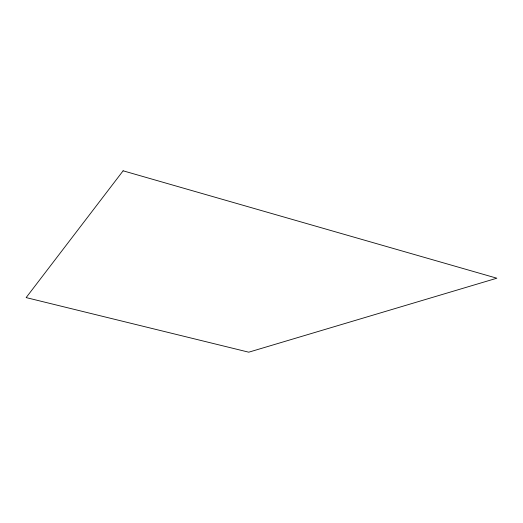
<?xml version="1.0" encoding="UTF-8"?>
<svg xmlns="http://www.w3.org/2000/svg" width="523" height="523" viewBox="0 0 523 523"><rect width="100%" height="100%" fill="white"/><g stroke="black" fill="none" stroke-linecap="round" stroke-linejoin="round"><path stroke-width="0.78" d="M123.121 170.812L26.15 297.594L248.739 352.188L496.85 278.21L123.121 170.812"/></g></svg>
